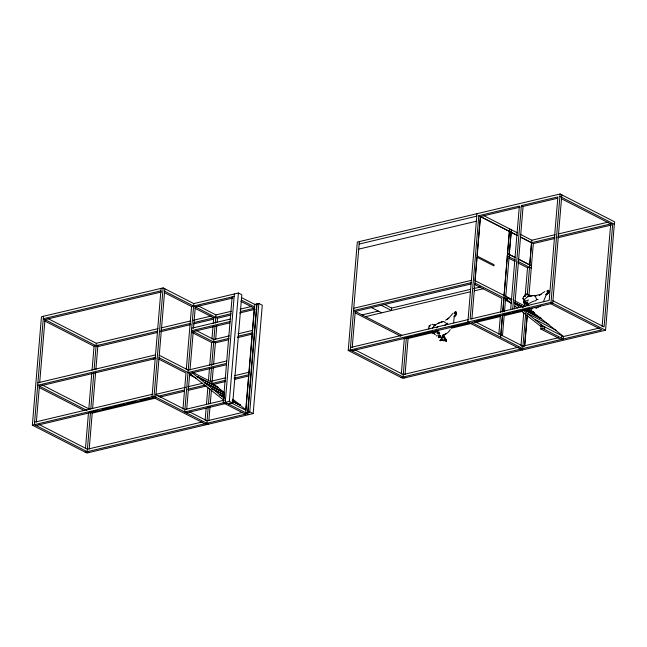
<?xml version="1.0" encoding="UTF-8"?>
<svg xmlns="http://www.w3.org/2000/svg" width="647" height="647" viewBox="0 0 647 647"><rect width="100%" height="100%" fill="white"/><g stroke="black" fill="none" stroke-linecap="round" stroke-linejoin="round"><path stroke-width="0.97" d="M531.713 310.6L531.599 308.773M526.739 309.953C525.89 309.153 527.936 310.908 527.224 309.137M456.2 312.452L456.151 312.032L456.192 312.792M549.06 292.153L548.996 291.692M545.995 294.531L546.48 293.503L548.179 293.261L545.995 294.531L546.666 294.886L548.138 293.277M531.341 312.889L530.783 312.339M241.355 297.539L254.813 304.413L245.706 412.802L247.607 412.357L249.103 412.818L248.019 412.26L257.118 303.872L258.865 303.459L262.278 305.198L253.171 413.587L86.876 453.029L32.35 425.144L41.448 316.755L163.133 287.891L193.801 303.58L238.419 292.994L241.824 294.741L232.726 403.13L230.898 403.558L229.879 403.041L229.475 403.13L230.494 403.655L228.674 404.092M43.478 316.27L34.38 424.658L88.906 452.552M36.369 422.07L39.394 386.113L156.064 358.446M39.685 382.652L44.975 319.61L161.621 291.943M85.461 448.694L88.485 412.746L89.836 412.422M88.776 409.284L91.801 373.254M92.052 370.254L94.066 346.234L44.74 321.009M87.199 451.679L90.507 412.26L97.374 410.635M90.798 408.799L93.823 372.777M94.082 369.769L96.306 343.29L47.878 318.518M89.197 449.091L92.214 413.134L90.507 412.26M92.586 408.669L95.61 372.648M95.869 369.639L97.94 344.98M161.103 288.376L152.005 396.757L206.53 424.65M208.56 424.165L154.035 396.279L163.133 287.891M155.733 397.153L164.839 288.764M182.964 408.985L185.98 373.036L158.774 359.117M186.271 369.566L191.569 306.524L164.354 292.606M193.801 303.58L184.702 411.969L229.321 401.383L232.726 403.13M186.7 409.373L189.717 373.424L226.304 364.746M190.008 369.979L193.235 331.547L229.839 322.869M193.518 328.118L195.297 306.913L232.871 298M205.115 420.315L206.126 408.33M206.458 404.335L207.881 387.359M208.423 380.913L209.499 368.103M209.749 365.151L211.65 342.489L192.094 332.485M211.941 339.06L212.992 326.533M213.235 323.637L213.72 317.855L195.054 308.304M206.854 423.3L208.237 406.85M208.488 403.857L209.741 388.879M211.529 367.625L210.372 381.423L217.691 387.27L197.238 376.813L217.982 387.504L224.42 392.656M211.69 365.652L215.022 326.048M215.265 323.16L215.952 314.911L198.176 305.813M208.852 420.704L210.024 406.728M210.275 403.728L211.448 389.745M212.159 381.309L213.316 367.512M213.567 364.552L215.386 342.878L191.528 330.674L230.057 321.535M215.669 339.449L216.802 325.959M217.125 322.101L217.449 318.243L164.629 291.223M232.127 296.9L223.231 402.83L245.383 414.161M234.368 293.956L225.261 402.345L249.119 414.549M229.321 401.383L238.419 292.994M240.943 301.413L254.279 308.231L245.755 409.721L240.32 405.37L232.322 401.277M247.607 412.357L256.713 303.969L254.813 304.413M253.171 413.587L249.766 411.84L258.865 303.459M614.31 224.25L605.552 330.245L402.749 378.349L348.223 350.464L357.322 242.075L560.124 193.971L614.65 221.856L614.44 224.323L559.914 196.437M359.352 241.59L350.245 349.978L404.771 377.872M352.243 347.39L355.26 311.433L470.935 284.001M384.836 304.559L391.653 308.045L391.443 310.511L381.22 305.279M401.334 374.015L404.351 338.066M403.073 376.999L406.381 337.58L408.087 338.454L432.592 332.639M405.062 374.403L408.087 338.454M476.976 213.696L467.87 322.077L522.396 349.97M510.669 309.517L519.355 206.053L478.796 215.677L470.11 319.133L549.198 300.378L557.892 196.914L521.385 205.576L512.699 309.031M512.02 299.464L474.963 280.628L476.928 257.183L493.968 265.893L494.065 264.712L477.025 256.002L480.341 216.583L520.091 207.153M471.898 319.011L480.503 216.543M498.837 334.305L500.43 315.332M500.681 312.331L501.854 298.356L474.591 284.405M480.341 216.583L509.302 231.4L504.086 295.412M500.576 337.289L502.46 314.846M502.711 311.854L509.674 228.901M500.915 334.895L502.59 314.919M502.848 311.927L504.021 297.943M515.368 257.627L509.149 254.441L511.17 232.233M502.484 335.696L504.328 313.722M504.498 311.725L511.381 229.774M514.486 308.902L523.091 206.442L521.385 205.576M520.989 345.635L523.755 312.679M524.296 306.233L524.547 303.281M525.202 295.396L527.523 267.809L517.746 262.803M529.756 264.866L531.454 242.73L520.786 237.271M525.696 313.197L522.727 348.62L471.606 322.473L552.724 303.233L561.831 194.844M527.232 294.919L531.826 240.231L520.269 234.319M524.58 345.959L527.184 315M524.717 346.024L527.321 315.065M528.939 295.784L533.322 243.563L520.948 237.239M561.256 339.481L540.811 329.016L541.183 324.584M531.422 310.883L563.488 336.529L563.286 338.996L542.833 328.539L543.043 326.072L522.994 310.042M544.539 329.412L544.75 326.945M605.552 330.245L551.026 302.359L560.124 193.971M561.58 338.122L561.79 335.664M602.106 326.387L610.711 223.935L561.386 198.702M455.262 312.792L455.318 312.105M435.366 325.158L433.595 326.137M455.059 312.792L455.302 311.886M527.952 309.533L527.839 310.382L526.844 309.994M548.114 291.134L548.324 290.228L547.799 290.964M527.127 310.39L527.459 309.695L528.235 309.873L527.936 310.576L526.884 310.269M455.755 312.566L455.674 311.862M530.904 312.655L530.863 312.072M455.998 314.118L455.787 314.709M455.658 312.598L455.763 312.121M455.941 312.21L456.014 312.703M455.108 312.372L455.229 311.878M455.512 312.444L455.739 311.903M453.66 322.837L454.243 315.93L456.313 314.434L454.906 315.437M546.262 294.725L543.399 301.737M440.696 336.165L440.203 335.607M442.2 339.214L441.715 338.656M548.519 290.665L548.074 290.689M432.414 328.474L434.388 325.328L437.882 323.484M526.957 293.989C525.841 293.908 523.383 295.647 525.348 296.52L523.827 296.569L522.825 298.534L523.658 299.715L524.021 302.529M531.842 312.671L530.952 312.137M548.785 291.199L548.907 290.746L548.244 291.312M548.591 290.689L548.519 291.101M538.078 299.432L536.533 299.666L535.797 300.701C532.044 300.718 527.475 306.047 524.175 303.734L524.127 301.639L528.583 299.973M450.207 329.558C448.759 332.534 445.654 334.556 442.475 335.259M440.235 336.019C441.505 336.553 438.771 337.54 439.661 336.416M440.93 339.958C441.812 337.564 442.022 341.139 441.165 339.473M444.44 339.594L446.155 339.457M548.316 291.158L548.551 290.713M548.753 290.818L548.721 291.514M548.349 292.67L547.734 293.342M548.252 290.956L548.624 290.479M432.827 331.151L433.199 332.647L434.145 333.132L438.529 330.342M523.941 302.448L524.604 299.424L527.345 296.844L533.16 295.485L536.039 295.784M197.416 376.546L204.687 382.773L224.25 392.778M204.687 382.773L224.42 392.511M224.582 395.091L212.135 388.726L204.856 382.506M212.135 388.726L224.153 394.605M224.024 396.959L219.584 394.686L212.305 388.459M217.982 387.504L217.861 387.003M219.584 394.686L224.202 396.692M224.533 398.641L219.754 394.419M232.58 399.183L240.199 404.876L232.2 400.784M240.32 405.37L240.199 404.876M528.178 313.779L548.915 324.47M531.955 311.417L533.735 312.323L531.785 311.684M533.735 312.323L533.848 312.825L530.775 310.989L531.098 311.417M535.627 319.731L556.363 330.423M541.005 318.55L524.288 309.646M541.175 318.284L541.296 318.785L523.229 309.452M454.509 316.068L454.21 316.537M540.124 306.12L540.698 305.319M442.499 340.071L441.319 340.031M430.045 326.177L429.438 325.813L428.832 326.581L429.349 326.929L428.621 327.867L428.945 329.016M439.402 334.078L439.758 332.97L438.537 331.66M524.984 301.437L525.364 301.033M438.092 326.581L436.604 327.908M438.747 337.233L438.326 337.378M456.313 314.434L455.156 316.472L454.307 316.698M153.226 359.117L155.312 357.346L37.688 385.248L86.924 410.433M523.827 296.569L524.62 295.905M544.871 291.562L539.153 295.25L541.086 294.401L536.331 295.347M439.968 340.354L441.181 339.618M438.585 333.14C438.334 332.032 436.466 333.237 437.453 333.868M437.655 323.589L443.454 321.373M438.464 337.297L439.669 336.569M439.669 336.092L439.426 336.909M447.732 323.201L444.424 325.57M527.895 301.866L525.154 302.885M437.898 323.468L439.936 322.352M429.438 325.813L430.797 324.778M438.763 337.766L438.342 337.556M440.558 340.654L441.99 340.031M436.272 332.008L437.251 331.782M439.054 337.605L440.486 336.982M445.573 320.192L448.694 318.187L452.957 313.326M435.148 331.135L436.143 330.609M445.815 333.828L442.92 335.114M440.267 340.815L439.855 340.605M434.42 331.846L433.312 332.356M539.202 306.824L536.363 308.126M439.968 336.683L439.564 337.006M527.208 310.042L527.96 310.269M530.823 308.829L530.095 309.129M527.467 302.65L525.453 303.233M528.939 296.649L529.699 296.366M526.375 310.398L527.394 310.156M529.472 296.205L527.645 296.811M441.125 321.963L443.753 321.527L446.778 323.662M530.265 311.959L529.772 312.064L530.2 312.202M532.829 295.614L530.726 296.075M440.389 335.664L439.798 335.607M441.901 338.721L441.303 338.656M532.772 308.384L531.583 308.32M160.901 290.835L43.276 318.736L97.802 346.622L157.593 332.445M359.142 244.056L476.766 216.155M523.091 206.442L557.674 198.241M191.569 306.524L234.157 296.423M96.306 343.29L158.054 328.644M160.998 327.948L190.404 320.969M193.34 320.273L210.987 316.092M215.952 314.911L231.367 311.256M240.037 309.193L251.594 306.452M531.826 240.231L555.263 234.667M558.191 233.979L607.986 222.164M94.066 346.234L157.852 331.102M160.788 330.407L190.194 323.435M194.116 322.505L231.165 313.714M240.797 311.433L254.279 308.231M531.454 242.73L555.053 237.134M557.981 236.438L612.741 223.45L604.055 326.913L552.934 300.766M160.529 331.741L190.922 324.535M193.857 323.84L213.461 319.189M217.449 318.243L230.939 315.049M239.608 312.986L255.023 309.331M533.322 243.563L554.827 238.46M557.754 237.772L611.512 225.019M191.738 328.215L230.267 319.076M507.442 253.567L515.53 257.587M507.24 256.034L515.327 260.054M229.297 335.89L213.89 339.546L196.106 330.447M237.967 333.828L252.419 330.407M37.898 382.781L155.523 354.88M211.65 342.489L229.095 338.349M237.764 336.294L252.209 332.865M527.523 267.809L529.553 267.324M215.386 342.878L228.868 339.675M237.538 337.621L252.953 333.965M471.186 282.666L353.561 310.568L401.933 335.308M362.077 314.919L378.301 311.078M391.653 308.045L470.644 289.314M473.564 288.619L480.389 287.001M365.482 316.666L470.434 291.773M474.332 290.851L483.107 288.764M226.749 360.953L188.22 370.092L159.251 355.276M188.01 372.551L226.547 363.412M508.121 298.146L505.59 298.744L511.098 303.071M34.582 422.2L152.207 394.298M350.456 347.512L468.08 319.618M155.409 394.46L185.794 387.246M187.759 386.785L202.462 383.299M225.787 377.767L210.372 381.423L192.588 372.324M234.457 375.705L248.901 372.284M32.35 425.144L154.035 396.279M348.223 350.464L551.026 302.359M102.275 409.47L111.098 407.384M113.055 406.914L124.814 404.124M126.78 403.663L135.603 401.569M140.504 400.404L149.32 398.317M158.143 396.223L184.613 389.947M187.549 389.243L205.196 385.062M212.701 383.283L225.342 380.282M234.101 378.204L248.699 374.742M405.03 337.904L412.26 336.189M414.226 335.72L423.041 333.634M425.006 333.165L430.886 331.774M451.469 326.889L461.271 324.568M463.236 324.098L470.094 322.473M476.952 320.847L485.776 318.753M487.741 318.284L499.5 315.493M503.423 314.563L510.281 312.938M512.246 312.477L521.061 310.382M36.078 425.532L153.703 397.63M351.952 350.852L469.576 322.95M92.214 413.134L154.948 398.253M159.849 397.096L184.355 391.281M188.277 390.351L206.894 385.935M212.831 384.528L225.35 381.552M234.99 379.271L248.472 376.069M451.218 328.223L471.8 323.346M474.736 322.643L500.228 316.601M504.142 315.671L522.768 311.256M225.471 399.886L184.913 409.502L155.943 394.686M186.409 412.835L226.968 403.218M540.811 329.016L542.833 328.539M202.09 422.014L87.41 449.212L38.982 424.44M242.706 412.382L207.064 420.833L189.28 411.743M518.943 347.099L403.275 374.532L354.847 349.76M521.579 346.477L558.571 337.702M599.13 328.078L563.488 336.529L543.043 326.072L541.013 326.557L520.544 310.487M248.019 412.26L249.766 411.84M85.169 452.156L247.413 413.676M401.043 377.476L601.815 329.857L550.694 303.71M440.381 337.192L441.044 337.047M441.238 339.918L441.893 339.764M455.658 314.838C452.949 312.994 458.739 313.237 455.884 313.326M433.514 331.822L434.048 331.701M527.03 310.754L528.3 310.649M535.19 307.988L536.735 307.713M526.48 304.284L527.216 304.446M443.777 336.553L444.683 336.424M453.992 313.043L454.59 313.019M455.051 313.148L454.534 313.075L455.787 313.294M529.594 312.323L530.71 312.606M432.002 324.422L432.827 324.325M524.943 303.564L524.159 303.58M442.216 336.173L444.61 336.383M531.025 311.636L530.597 311.401M533.759 313.957L533.33 313.722M443.696 339.214L446.082 339.416M526.917 305.675L527.92 305.61M533.759 295.719L535.651 296.326L535.829 297.846L537.083 299.618M439.847 335.866L440.283 335.914M441.359 338.915L441.796 338.963M438.989 335.85L440.162 337.281L440.939 336.658M438.957 336.068L437.882 335.607M531.705 312.533L532.335 313.002L529.869 311.312M528.106 310.851L528.615 310.948M528.486 294.45L526.173 294.838M527.038 294.336L529.141 295.234M444.885 340.856L446.608 341.204L443.907 340.087M547.516 293.326L547.322 292.112L548.324 291.821M440.162 337.281L442.273 337.758M441.666 340.338L443.777 340.807M436.199 335.761L436.951 335.922M546.723 291.118L547.192 291.296M442.402 337.038L445.112 338.114L444.489 338.001M440.097 335.591L439.548 336.044M441.61 338.648L441.06 339.093M429.648 325.91L429.244 325.7M434.048 333.601L434.461 333.763M442.305 337.451L443.381 337.807M433.716 324.511L434.202 324.673M434.226 324.778L434.865 325.012M527.159 303.815L527.734 304.114M522.994 298.413L523.763 298.785M483.341 215.427L517.6 232.952M478.796 215.677L517.398 235.419M511.009 232.273L517.236 235.451M476.556 221.185L358.931 249.087M518.198 258.954L531.462 265.731M518.926 259.447L529.594 264.898M517.996 261.412L531.252 268.198M508.849 258.258L515.077 261.445M514.68 300.831L525.348 306.282M471.598 280.305L353.966 308.207M515.061 302.78L523.059 306.872M528.397 309.598L530.176 310.511M514.462 302.553L523.35 307.107M528.688 309.832L534.026 312.558M514.891 303.047L522.889 307.139M526.448 308.959L529.117 310.317M514.292 302.82L522.291 306.913M474.914 283.054L507.361 299.65M505.339 300.135L511.559 303.322M523.69 309.42L541.466 318.518M474.445 321.357L522.93 346.153M371.483 307.592L381.714 312.816M355.025 312.833L400.768 336.23M256.713 303.969L257.805 304.527M241.153 299.998L254.603 306.88M197.707 376.78L218.152 387.238M159.041 357.734L191.496 374.338M189.466 374.815L196.575 378.455M204.978 383L224.541 393.004M212.426 388.96L223.983 394.872M220.045 394.646L224.485 396.918M232.491 401.011L240.49 405.103M232.92 401.504L240.029 405.143M219.875 394.913L224.315 397.185M231.569 403L245.917 410.344M42.29 385.03L89.82 409.341M39.16 387.513L83.997 410.449M548.656 292.226C549.804 293.358 546.359 290.293 547.993 291.546M529.303 310.722L531.082 311.765M532.02 313.043L533.783 314.078M530.128 311.175L531.155 311.805M527.952 310.843C529.157 311.636 528.453 308.756 527.75 310.423L529.804 311.862M533.581 314.207L535.077 315.315M435.366 334.717L433.142 332.962M515.036 306.16L517.398 308.012M189.717 373.424L223.571 400M528.567 308.603L529.998 309.743M505.792 296.277L511.688 300.992M514.834 303.516L519.84 307.519M192.248 372.826L197.238 376.813M433.158 332.793L432.649 333.326L430.562 331.636M527.96 304.3L528.348 304.713M529.586 295.169L530.33 296.35M438.027 332.615L439.006 334.499M528.656 305.174L528.898 305.796M527.515 309.622L527.022 309.735L527.515 309.622M444.424 336.149L443.81 335.979L444.424 336.149M448.654 318.187L447.012 319.513L448.694 318.187M445.815 339.141L444.99 338.866L445.815 339.141M533.694 313.69L533.168 313.124L533.694 313.69M444.764 337.734L443.842 337.136L444.764 337.734M446.268 340.783L445.346 340.193L446.268 340.783M532.109 312.509L531.341 311.717L532.109 312.509M534.859 314.846L534.09 314.046L534.859 314.846"/></g></svg>
